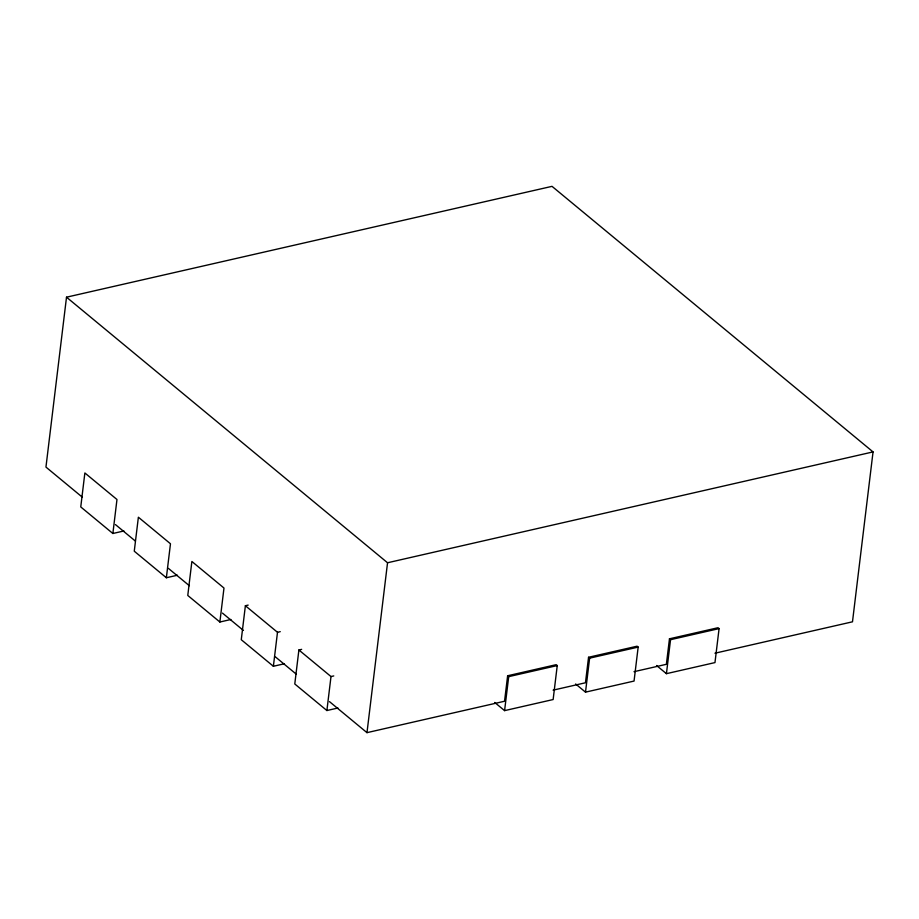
<?xml version="1.0" encoding="UTF-8"?>
<svg xmlns="http://www.w3.org/2000/svg" width="919" height="919" viewBox="0 0 919 919"><rect width="100%" height="100%" fill="white"/><g stroke="black" fill="none" stroke-linecap="round" stroke-linejoin="round"><path stroke-width="1.38" d="M714.936 653.214L852.487 621.807L873.05 451.907L552.02 186.35L66.513 297.193L45.95 467.093L82.354 497.202M112.865 533.491L116.977 499.511L84.87 472.963L80.757 506.932L112.865 533.491L123.916 530.964M166.362 577.752L170.475 543.772L138.378 517.213L134.266 551.193L166.362 577.752L177.424 575.225M219.871 622.014L223.983 588.034L191.876 561.475L187.775 595.455L219.871 622.014L230.933 619.486M248.153 605.104L245.384 605.736L241.272 639.716L273.38 666.275L284.442 663.748M273.38 666.275L277.492 632.295L245.384 605.736M301.662 649.365L298.893 649.997L294.781 683.977L326.888 710.536L337.939 708.009M326.888 710.536L331.001 676.556L298.893 649.997M494.709 702.461L504.588 710.628L553.135 699.543L557.247 665.563L556.179 664.678L507.633 675.764L504.542 701.243L366.98 732.65L387.542 562.761L66.513 297.193M504.588 710.628L508.701 676.648L507.633 675.764M575.627 683.977L585.506 692.145L634.053 681.059L638.165 647.091L637.097 646.195L588.551 657.28L585.46 682.771L553.1 690.158M585.506 692.145L589.619 658.165L588.551 657.28M656.545 665.505L666.424 673.673L714.971 662.588L719.083 628.607L718.015 627.723L669.469 638.808L666.378 664.299L634.018 671.686M666.424 673.673L670.537 639.693L669.469 638.808M387.542 562.761L873.05 451.907M277.492 632.295L280.249 631.663M331.001 676.556L333.758 675.924M508.701 676.648L557.247 665.563M589.619 658.165L638.165 647.091M670.537 639.693L719.083 628.607M115.449 524.588L135.311 541.015M168.407 568.39L189.371 585.725M222.467 613.099L243.42 630.445M275.413 656.901L296.377 674.247M329.473 701.622L366.98 732.65"/></g></svg>
